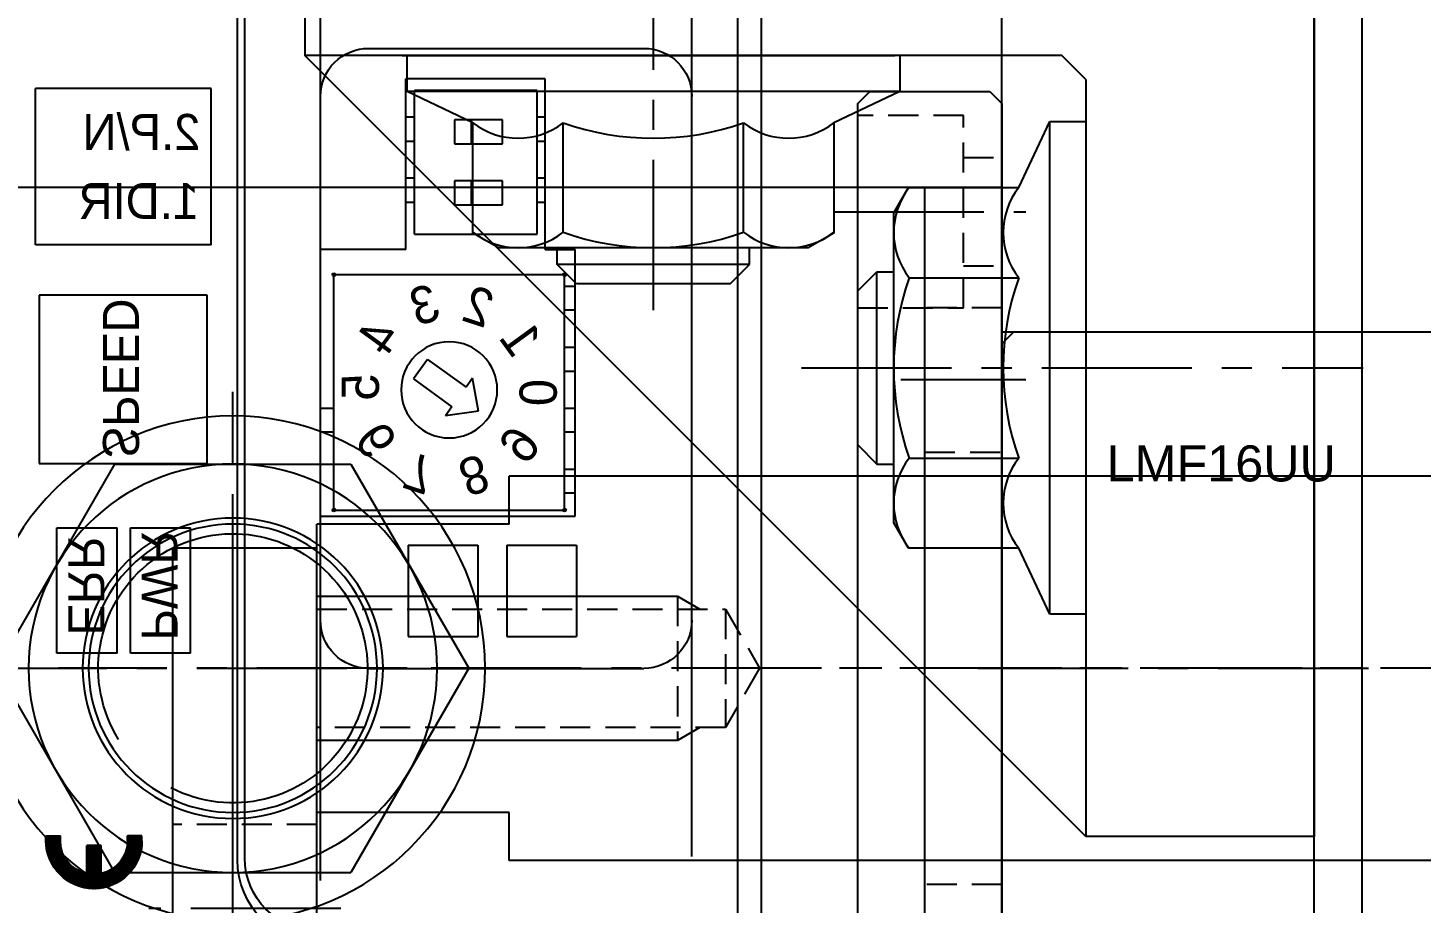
# Model space of a CAD drawing. Header units: inches. Extents: x 0 to 77285, y -118 to 40065.
# Drawn here: x 4379.6 to 4437.6, y 23773.3 to 23809.7 of the extents above; entities that cross this region are included whole.
import ezdxf
from ezdxf.enums import TextEntityAlignment as Align

# ---------------------------------------------------------------- set-up
doc = ezdxf.new("R2010")
doc.units = ezdxf.units.IN
doc.header["$LTSCALE"] = 5
doc.header["$MEASUREMENT"] = 0
doc.linetypes.add('CENTER', pattern=[2, 1.25, -0.25, 0.25, -0.25])
doc.linetypes.add('HIDDEN', pattern=[0.375, 0.25, -0.125])
for name, color, linetype in [('11', 1, 'CENTER'), ('22', 2, 'HIDDEN'), ('44', 4, 'Continuous'), ('55', 5, 'Continuous'), ('77', 40, 'HIDDEN'), ('99', 181, 'Continuous'), ('BOM-T', 4, 'Continuous'), ('T', 3, 'Continuous'), ('Y', 60, 'Continuous')]:
    doc.layers.add(name, color=color, linetype=linetype)
doc.styles.add('SCI', font='')
doc.styles.get("Standard").update_dxf_attribs({"font": 'arial.ttf'})
doc.styles.get('SCI').set_extended_font_data('Gulim')

# ---------------------------------------------------------------- blocks, each defined once
blk = doc.blocks.new('A$C362a6d6b')
for p, q in [((-15, 0), (15, 0)), ((-15, 0), (-15, -6)), ((15, 0), (15, -6)), ((-15, -6), (15, -6))]:
    blk.add_line(p, q)
at = {"layer": '11'}
blk.add_line((0, 1), (0, -7), dxfattribs=at)
at = {"layer": '22'}
for p, q in [((-3.5, -6), (-3.5, 0)), ((3.5, 0), (3.5, -6))]:
    blk.add_line(p, q, dxfattribs=at)
blk = doc.blocks.new('A$C21097e61')
for p, q in [((8, 0), (8, -122)), ((-8, 0), (-8, -122)), ((-8, -122), (-6, -122)), ((-6, -122), (-6, -130)), ((6, -122), (8, -122)), ((6, -122), (6, -130)), ((-6, -130), (6, -130))]:
    blk.add_line(p, q)
at = {"layer": '11'}
blk.add_line((0, 1), (0, -131), dxfattribs=at)
at = {"layer": '22'}
for p, q in [((0, -111.58), (-2.459, -113)), ((2.459, -113), (0, -111.58)), ((-2.459, -113), (-2.459, -130)), ((2.459, -113), (-2.459, -113)), ((2.459, -130), (2.459, -113)), ((3, -115), (-3, -115))]:
    blk.add_line(p, q, dxfattribs=at)
at = {"layer": 'T'}
for p, q in [((-2.459, -114.063), (-3, -115)), ((3, -115), (2.459, -114.063)), ((-3, -115), (-3, -130)), ((3, -130), (3, -115))]:
    blk.add_line(p, q, dxfattribs=at)
blk = doc.blocks.new('A$Ccf0fb916')
for p, q in [((-24, 5.5), (-23.5, 6)), ((-23.5, 6), (23.5, 6)), ((23.5, 6), (24, 5.5)), ((-24, 0.5), (-24, 5.5)), ((24, 5.5), (24, 0.5)), ((-23.5, 0), (-24, 0.5)), ((23.5, 0), (-23.5, 0)), ((-13.5, 0), (-14, -0.5)), ((14, -0.5), (13.5, 0)), ((24, 0.5), (23.5, 0)), ((-14, -30.5), (-14, -0.5)), ((14, -0.5), (14, -30.5)), ((13.5, -31), (-13.5, -31))]:
    blk.add_line(p, q)
for centre, start, end in [((-13.5, -30.5), 180, 270), ((13.5, -30.5), 270, 360)]:
    blk.add_arc(centre, 0.5, start, end)
at = {"layer": '11'}
for p, q in [((-19, 7), (-19, -1)), ((0, -32), (0, 7)), ((19, 7), (19, -1))]:
    blk.add_line(p, q, dxfattribs=at)
at = {"layer": '22'}
for p, q in [((-23, 6), (-23, 1.6)), ((-15, 1.6), (-15, 6)), ((15, 6), (15, 1.6)), ((23, 1.6), (23, 6)), ((-23, 1.6), (-15, 1.6)), ((-21.25, 1.6), (-21.25, 0)), ((-16.75, 1.6), (-16.75, 0)), ((15, 1.6), (23, 1.6)), ((16.75, 1.6), (16.75, 0)), ((21.25, 1.6), (21.25, 0))]:
    blk.add_line(p, q, dxfattribs=at)
at = {"layer": 'BOM-T', "color": 4}
blk.add_text('LMF16UU', height=1.5, rotation=270, dxfattribs=at).set_placement((8.525, -4.355), align=Align.MIDDLE_LEFT)
blk = doc.blocks.new('A$C8b1ceeae')
blk.add_line((13, -10), (97, -10))
blk = doc.blocks.new('A$C9c3b0687E')
for p, q in [((114.497, 28.5), (8.5, 28.5)), ((114.5, 28.5), (8.5, 28.5)), ((42.668, 26.6), (84.149, 26.6)), ((50.496, 13.145), (50.496, 24.6)), ((76.296, 13.145), (76.296, 24.6)), ((55.625, 21.8), (51.825, 21.8)), ((51.825, 18.9), (51.825, 21.8)), ((55.625, 18.9), (55.625, 21.8)), ((56.825, 11.145), (56.825, 21.745)), ((56.825, 21.745), (67.925, 21.745)), ((57.784, 21.745), (57.784, 21.304)), ((58.784, 21.304), (58.784, 21.745)), ((60.324, 21.745), (60.324, 21.304)), ((61.324, 21.304), (61.324, 21.745)), ((62.864, 21.304), (62.864, 21.745)), ((63.864, 21.304), (63.864, 21.745)), ((65.404, 21.745), (65.404, 21.304)), ((66.404, 21.304), (66.404, 21.745)), ((67.925, 20.496), (67.925, 21.745)), ((57.084, 11.704), (57.084, 21.304)), ((57.084, 21.304), (66.88, 21.304)), ((66.88, 11.704), (66.88, 21.304)), ((67.925, 20.496), (75.025, 20.496)), ((69.896, 20.163), (69.896, 20.496)), ((70.896, 20.496), (70.896, 20.163)), ((72.436, 20.163), (72.436, 20.496)), ((73.436, 20.496), (73.436, 20.163)), ((75.025, 20.496), (75.025, 14.696)), ((68.566, 20.163), (74.546, 20.163)), ((68.566, 15.052), (68.566, 20.163)), ((74.546, 20.163), (74.546, 15.052)), ((55.625, 18.9), (51.825, 18.9)), ((69.786, 18.727), (70.786, 18.727)), ((69.786, 16.727), (69.786, 18.727)), ((70.786, 18.727), (70.786, 16.727)), ((72.326, 18.727), (73.326, 18.727)), ((72.326, 16.727), (72.326, 18.727)), ((73.326, 18.727), (73.326, 16.727)), ((55.625, 17.7), (51.825, 17.7)), ((51.825, 14.8), (51.825, 17.7)), ((55.625, 14.8), (55.625, 17.7)), ((61.206, 17.721), (61.012, 16.348)), ((61.206, 17.721), (62.57, 17.471)), ((62.57, 17.471), (62.197, 17.202)), ((69.786, 17.427), (70.786, 17.427)), ((72.326, 17.427), (73.326, 17.427)), ((63.35, 15.602), (62.197, 17.202)), ((61.386, 16.617), (61.012, 16.348)), ((62.539, 15.018), (61.386, 16.617)), ((70.786, 16.727), (69.786, 16.727)), ((73.326, 16.727), (72.326, 16.727)), ((63.35, 15.602), (62.539, 15.018)), ((55.625, 14.8), (51.825, 14.8)), ((67.925, 14.696), (75.025, 14.696)), ((67.925, 14.696), (67.925, 11.145)), ((68.566, 15.052), (74.546, 15.052)), ((69.896, 14.696), (69.896, 15.052)), ((70.896, 15.052), (70.896, 14.696)), ((72.436, 14.696), (72.436, 15.052)), ((73.436, 15.052), (73.436, 14.696)), ((57.084, 11.704), (66.88, 11.704)), ((60.324, 11.704), (60.324, 11.145)), ((61.324, 11.145), (61.324, 11.704)), ((41.668, 11.145), (85.149, 11.145)), ((56.825, 11.145), (67.925, 11.145)), ((42.528, 7.69), (84.03, 7.69)), ((42.598, 8), (84.099, 8)), ((68.124, 6.594), (68.124, -0.709)), ((68.124, 6.594), (74.624, 6.594)), ((74.624, 6.594), (74.624, -0.709)), ((51.126, 5.74), (51.126, 3.241)), ((51.126, 5.74), (56.343, 5.74)), ((56.343, 3.241), (56.343, 5.74)), ((41.328, 1.724), (43.323, 3.719)), ((41.329, 1.757), (43.291, 3.719)), ((41.329, 1.789), (43.258, 3.718)), ((41.331, 1.822), (43.225, 3.717)), ((41.333, 1.856), (43.191, 3.715)), ((41.336, 1.891), (43.157, 3.712)), ((41.339, 1.926), (43.122, 3.709)), ((41.343, 1.962), (43.086, 3.705)), ((41.348, 1.998), (43.049, 3.7)), ((41.353, 2.036), (43.012, 3.694)), ((41.36, 2.074), (42.974, 3.688)), ((41.367, 2.113), (42.935, 3.68)), ((41.376, 2.153), (42.894, 3.672)), ((41.385, 2.195), (42.853, 3.662)), ((41.396, 2.237), (42.81, 3.651)), ((41.409, 2.282), (42.766, 3.639)), ((41.423, 2.327), (42.72, 3.625)), ((41.438, 2.375), (42.673, 3.609)), ((41.456, 2.425), (42.623, 3.591)), ((41.477, 2.477), (42.57, 3.571)), ((41.501, 2.533), (42.515, 3.547)), ((41.528, 2.592), (42.456, 3.52)), ((41.561, 2.656), (42.391, 3.487)), ((42.432, 2.796), (43.355, 3.719)), ((42.555, 2.888), (43.387, 3.719)), ((42.637, 2.938), (43.418, 3.719)), ((42.705, 2.974), (43.45, 3.719)), ((42.765, 3.002), (43.482, 3.719)), ((42.819, 3.024), (43.514, 3.719)), ((42.869, 3.043), (43.526, 3.7)), ((42.916, 3.058), (43.526, 3.668)), ((42.961, 3.071), (43.526, 3.636)), ((43.004, 3.082), (43.526, 3.605)), ((43.045, 3.091), (43.526, 3.573)), ((43.084, 3.099), (43.526, 3.541)), ((43.122, 3.105), (43.526, 3.509)), ((43.327, 3.719), (43.526, 3.719)), ((43.526, 3.719), (43.526, 3.12)), ((41.601, 2.728), (42.32, 3.447)), ((41.652, 2.811), (42.237, 3.396)), ((41.725, 2.916), (42.132, 3.323)), ((43.159, 3.11), (43.526, 3.477)), ((43.194, 3.113), (43.526, 3.446)), ((43.229, 3.116), (43.526, 3.414)), ((43.263, 3.118), (43.526, 3.382)), ((43.296, 3.119), (43.526, 3.35)), ((43.327, 3.12), (43.526, 3.12)), ((43.328, 3.12), (43.526, 3.319)), ((43.359, 3.12), (43.526, 3.287)), ((43.391, 3.12), (43.526, 3.255)), ((43.423, 3.12), (43.526, 3.223)), ((43.455, 3.12), (43.526, 3.191)), ((43.487, 3.12), (43.526, 3.16)), ((43.518, 3.12), (43.526, 3.128)), ((51.126, 3.241), (56.343, 3.241)), ((41.329, 1.693), (42.251, 2.616)), ((41.329, 1.662), (42.16, 2.492)), ((41.33, 1.631), (42.109, 2.41)), ((41.332, 1.601), (42.073, 2.342)), ((51.126, 2.68), (56.343, 2.68)), ((51.126, 2.68), (51.126, 0.181)), ((56.343, 0.181), (56.343, 2.68)), ((41.334, 1.571), (42.046, 2.283)), ((41.336, 1.542), (42.023, 2.229)), ((41.339, 1.513), (42.005, 2.178)), ((41.342, 1.484), (41.989, 2.131)), ((41.346, 1.456), (41.976, 2.086)), ((41.35, 1.428), (41.966, 2.044)), ((41.354, 1.401), (41.974, 2.021)), ((41.359, 1.373), (42.006, 2.021)), ((41.364, 1.347), (42.038, 2.021)), ((41.369, 1.32), (42.07, 2.021)), ((41.375, 1.294), (42.101, 2.021)), ((41.38, 1.268), (42.133, 2.021)), ((41.387, 1.242), (42.165, 2.021)), ((41.393, 1.217), (42.197, 2.021)), ((41.4, 1.192), (42.229, 2.021)), ((41.407, 1.167), (42.26, 2.021)), ((41.414, 1.142), (42.292, 2.021)), ((41.421, 1.118), (42.324, 2.021)), ((41.429, 1.094), (42.356, 2.021)), ((41.437, 1.07), (42.388, 2.021)), ((41.445, 1.047), (42.419, 2.021)), ((41.454, 1.024), (42.451, 2.021)), ((41.463, 1.001), (42.483, 2.021)), ((41.472, 0.978), (42.515, 2.021)), ((41.481, 0.955), (42.547, 2.021)), ((41.96, 2.021), (43.127, 2.021)), ((41.979, 1.421), (42.578, 2.021)), ((42.011, 1.421), (42.61, 2.021)), ((42.042, 1.421), (42.642, 2.021)), ((42.074, 1.421), (42.674, 2.021)), ((42.106, 1.421), (42.705, 2.021)), ((42.138, 1.421), (42.737, 2.021)), ((42.17, 1.421), (42.769, 2.021)), ((42.201, 1.421), (42.801, 2.021)), ((42.233, 1.421), (42.833, 2.021)), ((42.265, 1.421), (42.864, 2.021)), ((42.297, 1.421), (42.896, 2.021)), ((42.329, 1.421), (42.928, 2.021)), ((42.36, 1.421), (42.96, 2.021)), ((42.392, 1.421), (42.992, 2.021)), ((42.424, 1.421), (43.023, 2.021)), ((42.456, 1.421), (43.055, 2.021)), ((42.488, 1.421), (43.087, 2.021)), ((42.519, 1.421), (43.119, 2.021)), ((42.551, 1.421), (43.127, 1.997)), ((42.583, 1.421), (43.127, 1.965)), ((42.615, 1.421), (43.127, 1.933)), ((42.646, 1.421), (43.127, 1.902)), ((42.678, 1.421), (43.127, 1.87)), ((42.71, 1.421), (43.127, 1.838)), ((42.742, 1.421), (43.127, 1.806)), ((42.774, 1.421), (43.127, 1.774)), ((42.805, 1.421), (43.127, 1.743)), ((43.127, 2.021), (43.127, 1.421)), ((41.49, 0.933), (41.964, 1.406)), ((41.5, 0.911), (41.97, 1.38)), ((41.51, 0.889), (41.976, 1.355)), ((41.52, 0.867), (41.983, 1.33)), ((41.53, 0.846), (41.991, 1.306)), ((41.541, 0.824), (41.998, 1.282)), ((41.552, 0.803), (42.007, 1.258)), ((41.562, 0.782), (42.015, 1.235)), ((41.574, 0.762), (42.024, 1.212)), ((41.585, 0.741), (42.033, 1.189)), ((41.597, 0.721), (42.042, 1.167)), ((41.96, 1.421), (43.127, 1.421)), ((42.837, 1.421), (43.127, 1.711)), ((42.869, 1.421), (43.127, 1.679)), ((42.901, 1.421), (43.127, 1.647)), ((42.933, 1.421), (43.127, 1.615)), ((42.964, 1.421), (43.127, 1.584)), ((42.996, 1.421), (43.127, 1.552)), ((43.028, 1.421), (43.127, 1.52)), ((43.06, 1.421), (43.127, 1.488)), ((43.092, 1.421), (43.127, 1.456)), ((43.123, 1.421), (43.127, 1.425)), ((41.608, 0.701), (42.052, 1.145)), ((41.62, 0.681), (42.062, 1.123)), ((41.632, 0.661), (42.072, 1.102)), ((41.645, 0.642), (42.083, 1.08)), ((41.657, 0.623), (42.094, 1.06)), ((41.67, 0.604), (42.105, 1.039)), ((41.683, 0.585), (42.117, 1.019)), ((41.696, 0.566), (42.129, 0.999)), ((41.709, 0.548), (42.141, 0.979)), ((41.723, 0.529), (42.153, 0.96)), ((41.736, 0.511), (42.166, 0.941)), ((41.75, 0.493), (42.179, 0.922)), ((41.764, 0.475), (42.192, 0.903)), ((41.778, 0.458), (42.205, 0.885)), ((41.793, 0.44), (42.219, 0.867)), ((41.807, 0.423), (42.233, 0.849)), ((41.822, 0.406), (42.247, 0.831)), ((41.837, 0.389), (42.262, 0.814)), ((41.852, 0.372), (42.276, 0.797)), ((41.867, 0.356), (42.291, 0.78)), ((41.883, 0.34), (42.307, 0.764)), ((41.898, 0.323), (42.322, 0.747)), ((41.914, 0.307), (42.338, 0.731)), ((41.93, 0.292), (42.354, 0.716)), ((41.946, 0.276), (42.37, 0.7)), ((41.963, 0.261), (42.387, 0.685)), ((41.979, 0.245), (42.404, 0.67)), ((41.996, 0.23), (42.421, 0.655)), ((42.013, 0.215), (42.438, 0.641)), ((42.03, 0.201), (42.456, 0.626)), ((42.047, 0.186), (42.474, 0.612)), ((42.065, 0.172), (42.492, 0.599)), ((42.082, 0.158), (42.51, 0.585)), ((42.1, 0.144), (42.529, 0.572)), ((42.118, 0.13), (42.547, 0.559)), ((42.136, 0.116), (42.567, 0.547)), ((42.154, 0.103), (42.586, 0.534)), ((42.173, 0.089), (42.606, 0.522)), ((42.192, 0.076), (42.626, 0.51)), ((42.211, 0.063), (42.646, 0.499)), ((42.23, 0.051), (42.667, 0.488)), ((42.249, 0.038), (42.688, 0.477)), ((42.268, 0.026), (42.709, 0.466)), ((42.288, 0.014), (42.73, 0.456)), ((42.308, 0.002), (42.752, 0.446)), ((42.328, -0.01), (42.774, 0.436)), ((42.348, -0.021), (42.796, 0.427)), ((42.369, -0.033), (42.819, 0.418)), ((42.389, -0.044), (42.842, 0.409)), ((42.41, -0.055), (42.865, 0.4)), ((42.431, -0.066), (42.889, 0.392)), ((42.453, -0.076), (42.913, 0.385)), ((42.474, -0.086), (42.938, 0.377)), ((42.496, -0.096), (42.963, 0.37)), ((42.518, -0.106), (42.988, 0.364)), ((42.54, -0.116), (43.014, 0.358)), ((42.562, -0.125), (43.04, 0.352)), ((42.585, -0.135), (43.066, 0.347)), ((42.608, -0.143), (43.093, 0.342)), ((42.631, -0.152), (43.121, 0.337)), ((42.654, -0.161), (43.148, 0.334)), ((42.678, -0.169), (43.177, 0.33)), ((42.701, -0.177), (43.206, 0.327)), ((42.725, -0.185), (43.235, 0.325)), ((42.75, -0.192), (43.266, 0.324)), ((42.774, -0.199), (43.296, 0.323)), ((42.799, -0.206), (43.328, 0.322)), ((42.824, -0.213), (43.36, 0.322)), ((42.85, -0.219), (43.391, 0.322)), ((42.875, -0.226), (43.423, 0.322)), ((42.901, -0.231), (43.455, 0.322)), ((42.928, -0.237), (43.487, 0.322)), ((42.954, -0.242), (43.519, 0.322)), ((42.981, -0.247), (43.526, 0.298)), ((43.008, -0.252), (43.526, 0.266)), ((43.036, -0.256), (43.526, 0.235)), ((43.064, -0.26), (43.526, 0.203)), ((43.092, -0.263), (43.526, 0.171)), ((43.12, -0.267), (43.526, 0.139)), ((43.149, -0.269), (43.526, 0.108)), ((43.179, -0.272), (43.526, 0.076)), ((43.209, -0.274), (43.526, 0.044)), ((43.239, -0.275), (43.526, 0.012)), ((43.323, 0.322), (43.523, 0.322)), ((43.523, -0.277), (43.523, 0.322)), ((51.126, 0.181), (56.343, 0.181)), ((43.27, -0.276), (43.526, -0.02)), ((43.301, -0.277), (43.526, -0.051)), ((43.323, -0.277), (43.523, -0.277)), ((43.332, -0.277), (43.526, -0.083)), ((43.364, -0.277), (43.526, -0.115)), ((43.396, -0.277), (43.526, -0.147)), ((43.428, -0.277), (43.526, -0.179)), ((43.46, -0.277), (43.526, -0.21)), ((43.491, -0.277), (43.526, -0.242)), ((43.523, -0.277), (43.526, -0.274)), ((68.124, -0.709), (74.624, -0.709))]:
    blk.add_line(p, q)
at = {"ltscale": 5}
for p, q in [((59.024, -0.562), (59.024, 6.438)), ((59.024, 6.438), (66.024, 6.438)), ((59.024, -0.562), (59.024, 6.438)), ((66.024, 6.438), (66.024, -0.562)), ((66.024, -0.562), (59.024, -0.562))]:
    blk.add_line(p, q, dxfattribs=at)
blk.add_circle((62.084, 16.504), 2)
for centre, radius, start, end in [((52.496, 24.6), 2, 90, 180), ((74.296, 24.6), 2, 0, 90), ((57.084, 21.304), 0.0635, 0, 180), ((57.084, 21.304), 0.0635, 0, 180), ((57.084, 21.304), 0.0635, 180, 0), ((57.084, 21.304), 0.0635, 180, 0), ((66.88, 21.304), 0.0635, 0, 180), ((66.88, 21.304), 0.0635, 180, 0), ((52.496, 13.145), 2, 180, 270), ((74.296, 13.145), 2, 270, 0), ((57.084, 11.704), 0.0635, 0, 180), ((57.084, 11.704), 0.0635, 0, 180), ((57.084, 11.704), 0.0635, 180, 0), ((57.084, 11.704), 0.0635, 180, 0), ((66.88, 11.704), 0.0635, 0, 180), ((66.88, 11.704), 0.0635, 180, 0), ((42.528, 11.19), 3.5, 180, 270), ((42.598, 11), 3, 180, 270), ((43.327, 1.721), 1.998, 90, 270), ((43.327, 1.721), 1.399, 90, 167.62637), ((43.327, 1.721), 1.399, 192.37363, 270)]:
    blk.add_arc(centre, radius, start, end)
at = {"style": 'SCI'}
for s, height, p in [('0', 1.552, (61.41, 19.427)), ('PWR', 1.5, (51.653, 3.7)), ('SPEED', 1.5, (59.233, 2.094)), ('ERR', 1.5, (51.863, 0.658))]:
    blk.add_text(s, height=height, dxfattribs=at).set_placement(p)
for s, height, rotation, p in [('9', 1.552, 36, (59.817, 18.471)), ('1', 1.552, 324, (63.309, 19.211)), ('8', 1.552, 72, (59.095, 16.764)), ('2', 1.552, 288, (64.649, 18.026)), ('3', 1.552, 252, (65.073, 16.244)), ('7', 1.552, 108, (59.524, 14.955)), ('6', 1.552, 144, (60.909, 13.745)), ('4', 1.552, 216, (64.315, 14.525)), ('5', 1.552, 180, (62.766, 13.578)), ('1.DIR', 1.5, 270, (69.199, 6.093)), ('2.P/N', 1.5, 270, (72.066, 6.149))]:
    blk.add_text(s, height=height, rotation=rotation, dxfattribs=at).set_placement(p)
blk = doc.blocks.new('A$C4762031a')
for p, q in [((-20, 0), (20, 0)), ((20, 0), (20, -67)), ((-20, -3.2), (20, -3.2))]:
    blk.add_line(p, q)
blk.add_circle((0, -32), 6.25)
at = {"layer": '11'}
for p, q in [((12, 1), (12, -4.2)), ((0, -24.75), (0, -39.25)), ((-7.25, -32), (7.25, -32))]:
    blk.add_line(p, q, dxfattribs=at)
at = {"layer": '22'}
for p, q in [((-9, 0), (-9, -3.2)), ((9, -3.2), (9, 0)), ((15, 0), (15, -3.2))]:
    blk.add_line(p, q, dxfattribs=at)
blk = doc.blocks.new('A$C037ba475')
for p, q in [((0, 9.815), (-8.5, 4.907)), ((8.5, 4.907), (0, 9.815)), ((-8.5, -4.907), (-8.5, 4.907)), ((8.5, -4.907), (8.5, 4.907)), ((-8.5, -4.907), (0, -9.815)), ((0, -9.815), (8.5, -4.907))]:
    blk.add_line(p, q)
for radius in [10.5, 8.5, 6]:
    blk.add_circle((0, 0), radius)
at = {"layer": '11'}
for p, q in [((0, -11.5), (0, 11.5)), ((-11.5, 0), (11.5, 0))]:
    blk.add_line(p, q, dxfattribs=at)
at = {"layer": 'T'}
blk.add_arc((0, 0), 5.6, 238.08809, 207.40756, dxfattribs=at)
blk = doc.blocks.new('A$C8a6ad95f')
for p, q in [((-155, 15, 0), (155, 15, 0)), ((-155, 0, 0), (155, 0, 0))]:
    blk.add_line(p, q)
at = {"layer": '11'}
blk.add_line((77.5, -1, 0), (77.5, 16, 0), dxfattribs=at)
at = {"layer": '77'}
blk.add_line((91.5, 0, 0), (91.5, 15, 0), dxfattribs=at)
blk = doc.blocks.new('A$C9345a28b')
for name, p in [('A$C8a6ad95f', (125, -58, 0)), ('A$C4762031a', (202.5, -58, 0))]:
    blk.add_blockref(name, p)
at = {"layer": '44', "xscale": -1, "rotation": 180}
blk.add_blockref('A$Ccf0fb916', (202.5, -58, 0), dxfattribs=at)
at = {"layer": '55'}
blk.add_blockref('A$C037ba475', (202.5, -90, 0), dxfattribs=at)
at = {"layer": '99'}
blk.add_blockref('A$C9c3b0687E', (152, -97.5, 0), dxfattribs=at)
at = {"layer": 'Y'}
blk.add_blockref('A$C8b1ceeae', (157.5, -58, 0), dxfattribs=at)
blk = doc.blocks.new('A$C368a4807')
for name, p in [('A$C21097e61', (202.5, 43.5, 0)), ('A$C9345a28b', (0, 0)), ('A$C362a6d6b', (192.5, -86.5, 0))]:
    blk.add_blockref(name, p)
blk = doc.blocks.new('af!@$!2^^&&@$aD읾ㅇㄹA$C5BB358B1')
for p, q in [((1.737, 42), (43.737, 42)), ((1.737, 42), (1.737, 0)), ((43.737, 42), (43.737, 32.5)), ((12.237, 32.5), (11.237, 31.5)), ((43.737, 32.5), (11.237, 0)), ((12.237, 32.5), (43.737, 32.5)), ((13.987, 32.5), (34.487, 32.5)), ((13.987, 31), (13.987, 32.5)), ((34.487, 32.5), (34.487, 31)), ((11.237, 31.5), (11.237, 0)), ((34.487, 31), (13.987, 31)), ((16.73, 29.7), (13.987, 31)), ((34.487, 31), (31.745, 29.7)), ((16.73, 25.112), (16.73, 29.7)), ((20.483, 25.144), (20.483, 29.7)), ((27.991, 25.144), (27.991, 29.7)), ((31.745, 29.7), (31.745, 25.112)), ((17.792, 24.5), (16.73, 25.112)), ((31.745, 25.112), (30.682, 24.5)), ((11.237, 24.75), (12.737, 24.75)), ((11.237, 4.042), (11.237, 24.542)), ((12.737, 24.75), (12.737, 4.25)), ((12.737, 24.75), (14.037, 22.007)), ((30.682, 24.5), (17.792, 24.5)), ((20.237, 23.8), (20.237, 24.5)), ((28.237, 23.8), (28.237, 24.5)), ((28.237, 23.8), (20.237, 23.8)), ((21.037, 23), (20.237, 23.8)), ((27.437, 23), (28.237, 23.8)), ((27.437, 23), (21.037, 23)), ((14.037, 22.007), (18.625, 22.007)), ((18.625, 22.007), (19.237, 20.945)), ((19.237, 20.945), (19.237, 8.055)), ((18.593, 18.254), (14.037, 18.254)), ((19.937, 18.5), (19.237, 18.5)), ((19.937, 18.5), (19.937, 10.5)), ((20.737, 17.7), (19.937, 18.5)), ((20.737, 17.7), (20.737, 11.3)), ((20.737, 11.3), (19.937, 10.5)), ((18.593, 10.746), (14.037, 10.746)), ((19.937, 10.5), (19.237, 10.5)), ((19.237, 8.055), (18.625, 6.992)), ((14.037, 6.992), (12.737, 4.25)), ((18.625, 6.992), (14.037, 6.992)), ((12.737, 4.25), (11.237, 4.25)), ((1.737, 0), (11.237, 0))]:
    blk.add_line(p, q)
for centre, radius, start, end in [((18.607, 32.113), 3.057, 232.12112, 307.87888), ((24.237, 40.317), 11.261, 250.52878, 289.47122), ((29.868, 32.113), 3.057, 232.12112, 307.87888), ((18.607, 27.557), 3.057, 232.12112, 307.87888), ((24.237, 35.761), 11.261, 250.52878, 289.47122), ((29.868, 27.557), 3.057, 232.12112, 307.87888), ((11.624, 20.131), 3.057, 322.12112, 37.87888), ((16.18, 20.131), 3.057, 322.12112, 37.87888), ((3.42, 14.5), 11.261, 340.52878, 19.47122), ((7.976, 14.5), 11.261, 340.52878, 19.47122), ((11.624, 8.869), 3.057, 322.12112, 37.87888), ((16.18, 8.869), 3.057, 322.12112, 37.87888)]:
    blk.add_arc(centre, radius, start, end)
at = {"layer": '11'}
for p, q in [((24.237, 20.659), (24.237, 44.035)), ((21.833, 14.5), (0, 14.5))]:
    blk.add_line(p, q, dxfattribs=at)
blk = doc.blocks.new('A$C9cdbb54b')
blk.add_line((12.5, -45), (237.5, -45, 0))
at = {"layer": '44', "extrusion": (0, 0, -1), "zscale": -1}
blk.add_blockref('af!@$!2^^&&@$aD읾ㅇㄹA$C5BB358B1', (-239.237, -87, 0), dxfattribs=at)

msp = doc.modelspace()

# ---------------------------------------------------------------- block references
at = {"xscale": -1, "rotation": 270}
for name in ['A$C9cdbb54b', 'A$C368a4807']:
    msp.add_blockref(name, (4478.13583863, 23580.5504763, -0.00000001), dxfattribs=at)

doc.saveas('drawing.dxf')
